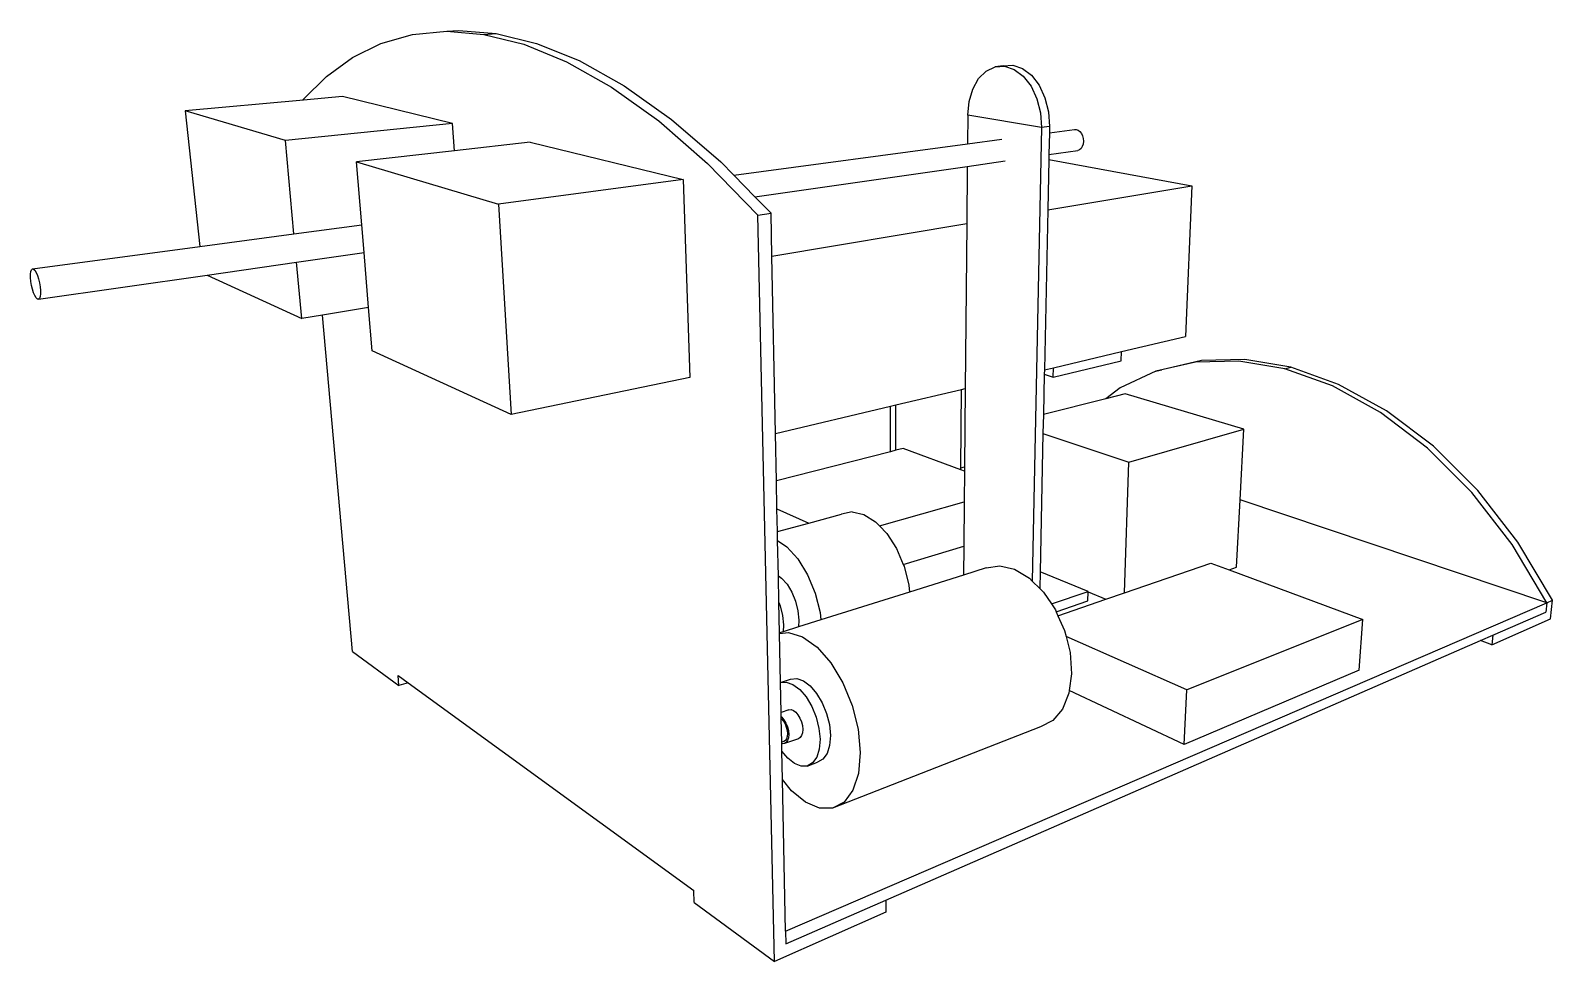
# Model space of a CAD drawing. Extents: x -38.8 to 28.7, y -24.6 to 16.7.
import ezdxf

# ---------------------------------------------------------------- set-up
doc = ezdxf.new("R2010")
doc.units = 0
doc.layers.get('0').update_dxf_attribs({"linetype": 'CONTINUOUS'})

msp = doc.modelspace()

# ---------------------------------------------------------------- linework, layer by layer
for p, q in [((-23.22, 16.08), (-21.825, 16.477)), ((-21.825, 16.477), (-20.303, 16.621)), ((-20.303, 16.621), (-19.772, 16.658)), ((-20.303, 16.621), (-18.656, 16.485)), ((-19.772, 16.658), (-18.115, 16.524)), ((-18.656, 16.485), (-18.115, 16.524)), ((-18.656, 16.485), (-16.886, 16.044)), ((-18.115, 16.524), (-16.336, 16.086)), ((-24.489, 15.453), (-23.22, 16.08)), ((-16.886, 16.044), (-15, 15.273)), ((-16.336, 16.086), (-14.441, 15.32)), ((-25.635, 14.621), (-24.489, 15.453)), ((-15, 15.273), (-13.005, 14.148)), ((-14.441, 15.32), (-12.439, 14.203)), ((3.257, 14.524), (3.593, 14.861)), ((3.593, 14.861), (3.987, 15.05)), ((4.345, 15.087), (3.987, 15.05)), ((3.987, 15.05), (4.412, 15.076)), ((4.345, 15.087), (4.771, 15.113)), ((4.412, 15.076), (4.839, 14.934)), ((4.771, 15.113), (5.198, 14.971)), ((4.839, 14.934), (5.238, 14.631)), ((5.198, 14.971), (5.597, 14.67)), ((-26.66, 13.605), (-25.635, 14.621)), ((-12.439, 14.203), (-10.343, 12.713)), ((2.999, 14.063), (3.257, 14.524)), ((5.238, 14.631), (5.58, 14.188)), ((5.58, 14.188), (5.84, 13.634)), ((5.597, 14.67), (5.939, 14.228)), ((5.939, 14.228), (6.199, 13.677)), ((-26.657, 13.572), (-31.89, 13.1)), ((-26.657, 13.572), (-26.66, 13.605)), ((-24.926, 13.728), (-26.657, 13.572)), ((-20.046, 12.541), (-24.926, 13.728)), ((-13.005, 14.148), (-10.916, 12.65)), ((2.777, 12.906), (2.836, 13.512)), ((2.836, 13.512), (2.999, 14.063)), ((5.84, 13.634), (5.998, 13.011)), ((6.199, 13.677), (6.356, 13.055)), ((-27.456, 11.779), (-31.89, 13.1)), ((-31.89, 13.1), (-31.25, 7.083)), ((2.777, 12.906), (2.765, 11.632)), ((6.043, 12.362), (2.777, 12.906)), ((5.998, 13.011), (6.043, 12.362)), ((6.356, 13.055), (6.401, 12.409)), ((-20.046, 12.541), (-27.456, 11.779)), ((-19.965, 11.326), (-20.046, 12.541)), ((-10.916, 12.65), (-8.747, 10.763)), ((-10.343, 12.713), (-8.169, 10.837)), ((6.043, 12.362), (5.637, -7.739)), ((6.401, 12.409), (6.043, 12.362)), ((6.401, 12.409), (6.395, 12.117)), ((6.395, 12.117), (7.501, 12.265)), ((7.501, 12.265), (7.586, 12.267)), ((7.586, 12.267), (7.671, 12.237)), ((7.671, 12.237), (7.749, 12.177)), ((7.749, 12.177), (7.815, 12.092)), ((-27.075, 7.641), (-27.456, 11.779)), ((-16.604, 11.704), (-19.965, 11.326)), ((-16.604, 11.704), (-9.826, 10.055)), ((-7.591, 10.247), (2.765, 11.632)), ((2.765, 11.632), (4.28, 11.834)), ((6.395, 12.117), (6.374, 11.155)), ((7.853, 11.519), (7.798, 11.432)), ((7.815, 12.092), (7.865, 11.986)), ((7.889, 11.626), (7.853, 11.519)), ((7.865, 11.986), (7.895, 11.868)), ((7.903, 11.745), (7.889, 11.626)), ((7.895, 11.868), (7.903, 11.745)), ((-19.965, 11.326), (-24.301, 10.838)), ((-24.301, 10.838), (-18.02, 8.967)), ((-24.072, 8.043), (-24.301, 10.838)), ((-8.169, 10.837), (-7.591, 10.247)), ((2.756, 10.637), (4.435, 10.878)), ((6.369, 10.937), (6.322, 8.706)), ((6.374, 11.155), (6.369, 10.937)), ((6.369, 10.937), (12.71, 9.774)), ((6.374, 11.155), (7.648, 11.338)), ((7.728, 11.37), (7.648, 11.338)), ((7.798, 11.432), (7.728, 11.37)), ((-8.747, 10.763), (-6.521, 8.475)), ((-7.591, 10.247), (-6.653, 9.291)), ((-6.653, 9.291), (2.756, 10.637)), ((2.756, 10.637), (2.733, 8.107)), ((-9.826, 10.055), (-18.02, 8.967)), ((-9.826, 10.055), (-9.535, 1.278)), ((6.322, 8.706), (12.71, 9.774)), ((12.71, 9.774), (12.424, 3.097)), ((-18.02, 8.967), (-17.451, -0.366)), ((-6.653, 9.291), (-5.939, 8.563)), ((-6.521, 8.475), (-5.939, 8.563)), ((-5.79, -24.599), (-6.521, 8.475)), ((-5.9, 6.664), (-5.939, 8.563)), ((-5.9, 6.664), (2.733, 8.107)), ((2.733, 8.107), (2.665, 0.792)), ((6.322, 8.706), (6.17, 1.62)), ((-31.25, 7.083), (-27.075, 7.641)), ((-27.075, 7.641), (-24.072, 8.043)), ((-23.972, 6.812), (-24.072, 8.043)), ((-38.665, 6.092), (-31.25, 7.083)), ((-26.96, 6.384), (-23.972, 6.812)), ((-23.773, 4.375), (-23.972, 6.812)), ((-38.707, 6.053), (-38.665, 6.092)), ((-38.665, 6.092), (-38.614, 6.085)), ((-38.614, 6.085), (-38.557, 6.032)), ((-30.915, 5.818), (-26.96, 6.384)), ((-26.731, 3.896), (-26.96, 6.384)), ((-5.742, -1.195), (-5.9, 6.664)), ((-38.75, 5.852), (-38.736, 5.971)), ((-38.75, 5.704), (-38.75, 5.852)), ((-38.734, 5.537), (-38.75, 5.704)), ((-38.736, 5.971), (-38.707, 6.053)), ((-38.704, 5.363), (-38.734, 5.537)), ((-38.557, 6.032), (-38.498, 5.937)), ((-38.498, 5.937), (-38.44, 5.807)), ((-38.44, 5.807), (-38.389, 5.65)), ((-38.389, 5.65), (-38.346, 5.477)), ((-38.388, 4.748), (-30.915, 5.818)), ((-38.346, 5.477), (-38.317, 5.3)), ((-30.915, 5.818), (-26.731, 3.896)), ((-38.663, 5.192), (-38.704, 5.363)), ((-38.612, 5.036), (-38.663, 5.192)), ((-38.555, 4.907), (-38.612, 5.036)), ((-38.496, 4.811), (-38.555, 4.907)), ((-38.439, 4.757), (-38.496, 4.811)), ((-38.388, 4.748), (-38.439, 4.757)), ((-38.346, 4.785), (-38.388, 4.748)), ((-38.317, 4.865), (-38.346, 4.785)), ((-38.317, 5.3), (-38.301, 5.132)), ((-38.301, 4.983), (-38.317, 4.865)), ((-38.301, 5.132), (-38.301, 4.983)), ((-23.773, 4.375), (-25.811, 4.045)), ((-23.617, 2.466), (-23.773, 4.375)), ((-25.811, 4.045), (-26.731, 3.896)), ((-24.488, -10.858), (-25.811, 4.045)), ((9.585, 2.427), (12.424, 3.097)), ((-17.451, -0.366), (-23.617, 2.466)), ((6.565, 1.302), (9.572, 2.025)), ((6.574, 1.715), (9.585, 2.427)), ((9.572, 2.025), (9.585, 2.427)), ((13.135, 2.029), (11.369, 1.62)), ((15.056, 2.075), (13.135, 2.029)), ((17.094, 1.731), (15.056, 2.075)), ((6.166, 1.423), (6.128, -0.366)), ((6.17, 1.62), (6.166, 1.423)), ((6.166, 1.423), (6.565, 1.302)), ((6.17, 1.62), (6.574, 1.715)), ((6.565, 1.302), (6.574, 1.715)), ((11.11, 1.555), (9.528, 0.816)), ((12.874, 1.964), (11.11, 1.555)), ((11.11, 1.555), (11.369, 1.62)), ((14.794, 2.009), (12.874, 1.964)), ((16.832, 1.662), (14.794, 2.009)), ((16.832, 1.662), (17.094, 1.731)), ((18.941, 0.904), (16.832, 1.662)), ((19.203, 0.977), (17.094, 1.731)), ((-9.535, 1.278), (-17.451, -0.366)), ((-0.408, 0.066), (2.503, 0.753)), ((2.473, -2.725), (2.503, 0.753)), ((2.503, 0.753), (2.665, 0.792)), ((2.665, 0.792), (2.633, -2.683)), ((9.528, 0.816), (8.896, 0.342)), ((21.067, -0.27), (18.941, 0.904)), ((21.328, -0.192), (19.203, 0.977)), ((-5.742, -1.195), (-0.652, 0.008)), ((-0.652, 0.008), (-0.408, 0.066)), ((-0.648, -2.007), (-0.652, 0.008)), ((-0.405, -1.945), (-0.408, 0.066)), ((8.896, 0.342), (6.128, -0.366)), ((9.757, 0.562), (8.896, 0.342)), ((15.005, -1.01), (9.757, 0.562)), ((6.128, -0.366), (6.11, -1.194)), ((23.148, -1.853), (21.067, -0.27)), ((23.408, -1.769), (21.328, -0.192)), ((-5.7, -3.294), (-5.742, -1.195)), ((6.11, -1.194), (5.979, -7.323)), ((6.11, -1.194), (9.919, -2.47)), ((9.919, -2.47), (15.005, -1.01)), ((14.841, -4.142), (15.005, -1.01)), ((-0.648, -2.007), (-5.7, -3.294)), ((-0.405, -1.945), (-0.648, -2.007)), ((-0.09, -1.865), (-0.405, -1.945)), ((2.472, -2.818), (-0.09, -1.865)), ((25.116, -3.819), (23.148, -1.853)), ((25.373, -3.727), (23.408, -1.769)), ((2.473, -2.725), (2.633, -2.683)), ((2.633, -2.683), (2.631, -2.877)), ((9.717, -8.262), (9.919, -2.47)), ((-5.675, -4.545), (-5.7, -3.294)), ((2.472, -2.818), (2.473, -2.725)), ((2.631, -2.877), (2.472, -2.818)), ((2.631, -2.877), (2.618, -4.234)), ((26.9, -6.122), (25.116, -3.819)), ((27.155, -6.022), (25.373, -3.727)), ((-5.675, -4.545), (-4.265, -5.167)), ((-5.655, -5.549), (-5.675, -4.545)), ((-2.345, -4.67), (-2.816, -4.769)), ((-2.345, -4.67), (-1.829, -4.785)), ((-1.126, -5.296), (2.618, -4.234)), ((2.618, -4.234), (2.6, -6.191)), ((14.684, -7.124), (14.841, -4.142)), ((28.433, -8.699), (14.841, -4.142)), ((-5.655, -5.549), (-4.265, -5.167)), ((-4.265, -5.167), (-2.816, -4.769)), ((-1.829, -4.785), (-1.305, -5.109)), ((-1.305, -5.109), (-1.126, -5.296)), ((-0.81, -5.625), (-1.126, -5.296)), ((-5.647, -5.946), (-5.655, -5.549)), ((-5.647, -5.946), (-5.241, -6.218)), ((-5.615, -7.508), (-5.647, -5.946)), ((-0.81, -5.625), (-0.38, -6.298)), ((28.686, -8.59), (27.155, -6.022)), ((-5.241, -6.218), (-4.751, -6.759)), ((-0.38, -6.298), (-0.081, -7.001)), ((-0.081, -7.001), (2.6, -6.191)), ((2.6, -6.191), (2.588, -7.474)), ((28.433, -8.699), (26.9, -6.122)), ((-4.751, -6.759), (-4.321, -7.461)), ((-0.081, -7.001), (-0.047, -7.08)), ((-0.047, -7.08), (0.162, -7.914)), ((3.596, -7.157), (2.588, -7.474)), ((3.596, -7.157), (4.197, -7.064)), ((4.197, -7.064), (4.85, -7.217)), ((4.85, -7.217), (5.51, -7.612)), ((5.979, -7.323), (5.963, -8.062)), ((8.113, -8.202), (5.979, -7.323)), ((9.717, -8.262), (13.549, -6.939)), ((13.549, -6.939), (14.356, -7.239)), ((14.356, -7.239), (14.684, -7.124)), ((14.356, -7.239), (20.276, -9.441)), ((-5.615, -7.508), (-5.469, -7.609)), ((-5.592, -8.688), (-5.615, -7.508)), ((-5.469, -7.609), (-5.227, -7.88)), ((-5.227, -7.88), (-5.017, -8.229)), ((-4.321, -7.461), (-3.986, -8.274)), ((0.162, -7.914), (0.189, -8.228)), ((2.588, -7.474), (0.189, -8.228)), ((5.51, -7.612), (5.637, -7.739)), ((5.637, -7.739), (5.963, -8.062)), ((5.963, -8.062), (6.129, -8.227)), ((-5.592, -8.688), (-5.531, -8.836)), ((-5.564, -10.037), (-5.592, -8.688)), ((-5.298, -23.256), (28.433, -8.699)), ((-5.017, -8.229), (-4.852, -8.63)), ((-4.852, -8.63), (-4.745, -9.055)), ((-3.986, -8.274), (-3.769, -9.138)), ((0.189, -8.228), (-3.738, -9.463)), ((6.129, -8.227), (6.483, -8.754)), ((6.483, -8.754), (8.113, -8.202)), ((6.483, -8.754), (6.66, -9.019)), ((6.696, -9.099), (8.101, -8.617)), ((6.774, -9.277), (8.894, -8.546)), ((8.101, -8.617), (8.112, -8.223)), ((8.112, -8.223), (8.113, -8.202)), ((8.112, -8.223), (8.894, -8.546)), ((8.894, -8.546), (9.717, -8.262)), ((28.433, -8.699), (28.391, -9.114)), ((28.433, -8.699), (28.686, -8.59)), ((28.601, -9.416), (28.686, -8.59)), ((-5.531, -8.836), (-5.424, -9.264)), ((-5.424, -9.264), (-5.382, -9.686)), ((-4.745, -9.055), (-4.704, -9.475)), ((-3.769, -9.138), (-3.738, -9.463)), ((6.66, -9.019), (6.696, -9.099)), ((6.696, -9.099), (6.774, -9.277)), ((6.774, -9.277), (7.064, -9.933)), ((25.999, -10.565), (28.601, -9.416)), ((26.039, -10.14), (28.391, -9.114)), ((-5.402, -9.986), (-5.564, -10.037)), ((-5.564, -10.066), (-5.161, -10.014)), ((-5.564, -10.066), (-5.564, -10.037)), ((-5.52, -12.233), (-5.564, -10.066)), ((-5.382, -9.686), (-5.402, -9.986)), ((-4.726, -9.773), (-5.402, -9.986)), ((-5.161, -10.014), (-4.538, -10.21)), ((-3.738, -9.463), (-4.726, -9.773)), ((-4.704, -9.475), (-4.726, -9.773)), ((7.064, -9.933), (7.131, -10.197)), ((20.276, -9.441), (12.483, -12.559)), ((20.112, -11.694), (20.276, -9.441)), ((-4.538, -10.21), (-3.899, -10.667)), ((-3.899, -10.667), (-3.29, -11.36)), ((-0.85, -21.878), (25.49, -10.38)), ((12.483, -12.559), (7.131, -10.197)), ((7.131, -10.197), (7.309, -10.901)), ((25.49, -10.38), (26.039, -10.14)), ((25.999, -10.565), (25.49, -10.38)), ((26.039, -10.14), (25.999, -10.565)), ((-24.488, -10.858), (-22.427, -12.373)), ((-3.29, -11.36), (-2.758, -12.242)), ((7.309, -10.901), (7.376, -11.849)), ((-22.427, -12.373), (-22.463, -11.93)), ((-22.463, -11.93), (-22.018, -12.253)), ((-5.52, -12.233), (-5.075, -12.084)), ((-5.075, -12.084), (-4.803, -12.059)), ((-4.803, -12.059), (-4.506, -12.161)), ((7.376, -11.849), (7.277, -12.588)), ((20.112, -11.694), (12.372, -14.982)), ((-22.018, -12.253), (-22.427, -12.373)), ((-22.018, -12.253), (-9.361, -21.454)), ((-5.52, -12.237), (-5.264, -12.213)), ((-5.52, -12.237), (-5.52, -12.233)), ((-5.493, -13.563), (-5.52, -12.237)), ((-5.264, -12.213), (-4.967, -12.316)), ((-4.967, -12.316), (-4.666, -12.541)), ((-4.666, -12.541), (-4.382, -12.875)), ((-4.506, -12.161), (-4.204, -12.385)), ((-4.204, -12.385), (-3.919, -12.716)), ((-3.919, -12.716), (-3.671, -13.133)), ((-2.758, -12.242), (-2.343, -13.25)), ((7.261, -12.709), (6.975, -13.416)), ((7.277, -12.588), (7.261, -12.709)), ((12.372, -14.982), (7.277, -12.588)), ((12.372, -14.982), (12.483, -12.559)), ((-5.144, -13.442), (-5.493, -13.563)), ((-5.144, -13.442), (-5.049, -13.435)), ((-5.049, -13.435), (-4.946, -13.472)), ((-4.946, -13.472), (-4.843, -13.552)), ((-4.382, -12.875), (-4.134, -13.294)), ((-4.134, -13.294), (-3.94, -13.769)), ((-3.671, -13.133), (-3.478, -13.606)), ((-2.343, -13.25), (-2.078, -14.308)), ((6.975, -13.416), (6.543, -13.923)), ((-5.49, -13.745), (-5.493, -13.563)), ((-5.49, -13.745), (-5.462, -13.767)), ((-5.488, -13.833), (-5.49, -13.745)), ((-5.488, -13.833), (-5.475, -13.843)), ((-5.467, -14.885), (-5.488, -13.833)), ((-5.475, -13.843), (-5.392, -13.943)), ((-5.462, -13.767), (-5.365, -13.883)), ((-5.392, -13.943), (-5.319, -14.067)), ((-5.365, -13.883), (-5.28, -14.029)), ((-5.319, -14.067), (-5.263, -14.208)), ((-5.28, -14.029), (-5.214, -14.193)), ((-4.843, -13.552), (-4.745, -13.667)), ((-4.745, -13.667), (-4.661, -13.812)), ((-4.661, -13.812), (-4.595, -13.975)), ((-4.595, -13.975), (-4.552, -14.145)), ((-4.552, -14.145), (-4.536, -14.311)), ((-3.94, -13.769), (-3.816, -14.267)), ((-3.478, -13.606), (-3.354, -14.102)), ((-3.354, -14.102), (-3.307, -14.584)), ((6.543, -13.923), (5.997, -14.198)), ((-5.305, -14.81), (-5.374, -14.852)), ((-4.727, -14.723), (-5.344, -14.944)), ((-5.253, -14.733), (-5.305, -14.81)), ((-5.263, -14.208), (-5.226, -14.355)), ((-5.202, -14.806), (-5.263, -14.895)), ((-5.221, -14.627), (-5.253, -14.733)), ((-5.226, -14.355), (-5.212, -14.498)), ((-5.212, -14.498), (-5.221, -14.627)), ((-5.214, -14.193), (-5.171, -14.364)), ((-5.165, -14.682), (-5.202, -14.806)), ((-5.171, -14.364), (-5.155, -14.531)), ((-5.155, -14.531), (-5.165, -14.682)), ((-4.646, -14.674), (-4.727, -14.723)), ((-4.584, -14.585), (-4.646, -14.674)), ((-4.547, -14.461), (-4.584, -14.585)), ((-4.536, -14.311), (-4.547, -14.461)), ((-3.816, -14.267), (-3.769, -14.751)), ((-3.769, -14.751), (-3.803, -15.188)), ((-3.307, -14.584), (-3.342, -15.019)), ((5.997, -14.198), (-3.213, -17.796)), ((-2.078, -14.308), (-1.983, -15.337)), ((-5.374, -14.852), (-5.467, -14.885)), ((-5.466, -14.937), (-5.467, -14.885)), ((-5.438, -14.948), (-5.466, -14.937)), ((-5.459, -15.273), (-5.466, -14.937)), ((-5.199, -15.59), (-5.459, -15.273)), ((-5.434, -16.537), (-5.459, -15.273)), ((-5.344, -14.944), (-5.438, -14.948)), ((-5.263, -14.895), (-5.344, -14.944)), ((-3.803, -15.188), (-3.915, -15.545)), ((-3.455, -15.376), (-3.637, -15.63)), ((-3.342, -15.019), (-3.455, -15.376)), ((-1.983, -15.337), (-2.063, -16.259)), ((-4.904, -15.825), (-5.199, -15.59)), ((-4.608, -15.943), (-4.904, -15.825)), ((-4.333, -15.935), (-4.608, -15.943)), ((-4.333, -15.935), (-3.875, -15.766)), ((-4.096, -15.8), (-4.333, -15.935)), ((-3.915, -15.545), (-4.096, -15.8)), ((-3.637, -15.63), (-3.875, -15.766)), ((-5.03, -17.034), (-5.434, -16.537)), ((-5.298, -23.256), (-5.434, -16.537)), ((-2.063, -16.259), (-2.311, -17.007)), ((-4.417, -17.533), (-5.03, -17.034)), ((-3.798, -17.795), (-4.417, -17.533)), ((-2.705, -17.53), (-3.213, -17.796)), ((-2.311, -17.007), (-2.705, -17.53)), ((-3.213, -17.796), (-3.798, -17.795)), ((-9.342, -21.989), (-9.361, -21.454)), ((-9.342, -21.989), (-5.79, -24.599)), ((-5.287, -23.815), (-0.85, -21.878)), ((-0.85, -21.878), (-0.848, -22.417)), ((-0.848, -22.417), (-5.79, -24.599)), ((-5.298, -23.256), (-5.287, -23.815))]:
    msp.add_line(p, q)

doc.saveas('drawing.dxf')
